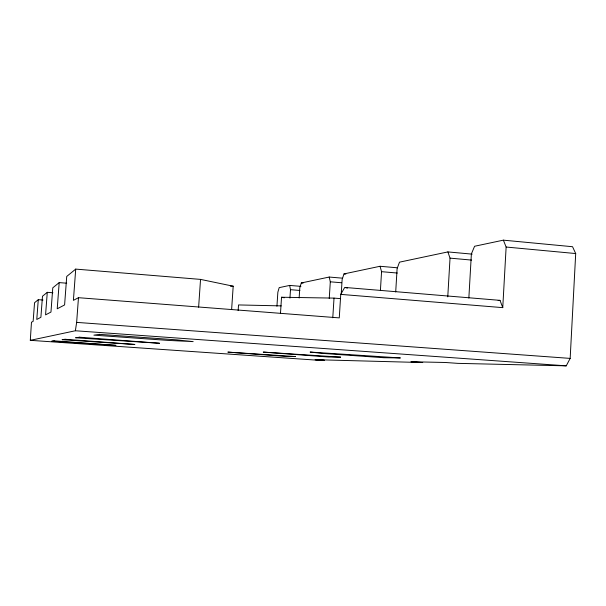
<?xml version="1.0" encoding="UTF-8"?>
<svg xmlns="http://www.w3.org/2000/svg" width="606" height="606" viewBox="0 0 606 606"><rect width="100%" height="100%" fill="white"/><g stroke="black" fill="none" stroke-linecap="round" stroke-linejoin="round"><path stroke-width="0.91" d="M468.847 298.061L471.385 253.906L474.596 246.256L503.374 240.158L572.549 246.718L575.7 253.55L570.163 358.396L566.246 365.842L457.878 363.365L445.236 362.479L410.951 361.737L422.753 362.562L315.112 359.676L324.498 360.328L316.643 360.146L30.3 340.33L31.474 322.225L33.141 321.354L34.557 302.712L38.276 299.675L42.988 300.038M231.621 309.552L233.196 286.199L200.541 279.396L75.72 269.102L73.402 300.349L78.469 297.697L339.269 317.885L340.746 294.38L502.753 307.636L506.131 247.036L503.374 240.158M447.766 296.864L450.031 258.133L447.879 251.914L399.505 262.156L397.112 268.594L395.703 291.956M380.409 290.471L381.56 271.677L380.045 266.276L344.003 273.912L342.14 279.472L341.201 294.365M299.137 298.061L299.803 287.842L301.303 282.957L329.202 277.048L342.345 278.162M329.24 298.576L330.308 281.813L329.202 277.048M332.777 317.771L334.02 298.107L340.625 298.637M276.934 306.227L277.859 292.183L279.192 287.638L289.66 285.418L300.917 286.35M280.495 313.173L281.54 297.243L334.02 298.107M289.948 298.114L290.494 289.683L289.66 285.418M238.15 310.583L238.529 304.939L281.252 305.886M198.624 307.181L200.541 279.396M30.3 340.33L75.371 330.762L76.644 322.384L78.469 297.697M38.276 299.675L36.777 319.46L40.89 317.309L42.481 296.243L47.276 292.327L52.904 292.766M47.276 292.327L45.571 314.87L50.965 312.052L52.783 287.827L59.191 282.601L66.713 283.199M59.191 282.601L57.229 308.787L64.6 304.939L66.728 276.442L75.72 269.102M340.746 294.38L344.708 287.433L500.011 300.356L502.753 307.636M498.14 300.538L500.011 300.356M230.394 286.168L233.196 286.199M75.371 330.762L566.246 365.842M76.644 322.384L570.163 358.396M290.494 289.683L299.909 290.456M330.308 281.813L341.617 282.76M301.303 282.957L303.144 283.108M344.003 273.912L345.859 274.071M381.56 271.677L397.347 273.041M380.045 266.276L397.612 267.814M450.031 258.133L471.612 260.088M447.879 251.914L472.157 254.134M506.131 247.036L575.7 253.55M281.54 297.243L284.267 297.804M345.602 287.661L347.389 288.115M54.07 340.845L51.775 341.17L115.981 345.382L54.07 340.845M65.047 339.277L62.1 339.693L134.873 344.466L65.047 339.277M79.515 337.209L75.568 337.769L159.552 343.261L79.515 337.209M99.429 334.36L93.9 335.148L167.635 340.375L193.17 341.625L176.437 339.837L99.429 334.36M295.599 356.563L286.229 356.442L227.856 352.116L295.599 356.563M340.602 357.154L328.475 356.995L263.254 352.094L340.602 357.154M400.233 357.941L383.939 357.729L321.703 353.336L310.113 352.056L400.233 357.941"/></g></svg>
